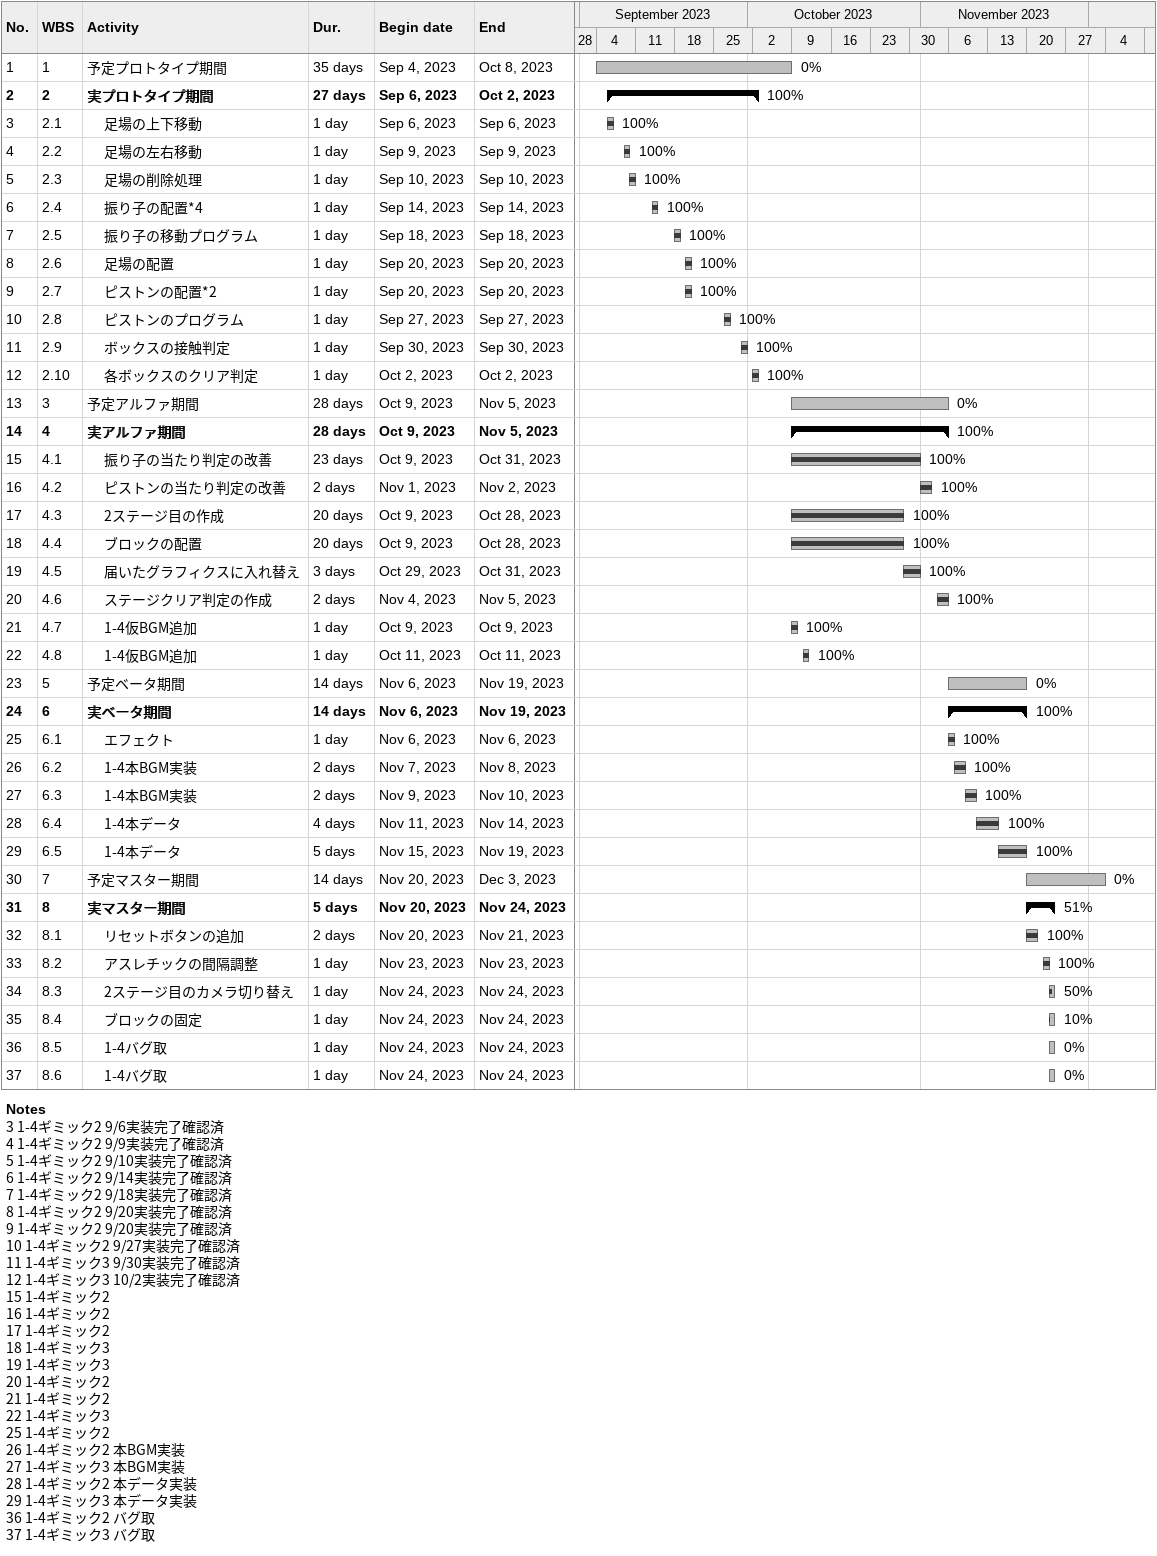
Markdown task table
| ID | WBS | Task | Duration | Start | Finish | % complete |
|---|---|---|---|---|---|---|
| 1 | 1 | 予定プロトタイプ期間 | 35d | 2023-09-04 | 2023-10-08 | 0 |
| 2 | 2 | **実プロトタイプ期間** | 27d | 2023-09-06 | 2023-10-02 | 100 |
| 3 | 2.1 | 足場の上下移動 | 1d | 2023-09-06 | 2023-09-06 | 100 |
| 4 | 2.2 | 足場の左右移動 | 1d | 2023-09-09 | 2023-09-09 | 100 |
| 5 | 2.3 | 足場の削除処理 | 1d | 2023-09-10 | 2023-09-10 | 100 |
| 6 | 2.4 | 振り子の配置*4 | 1d | 2023-09-14 | 2023-09-14 | 100 |
| 7 | 2.5 | 振り子の移動プログラム | 1d | 2023-09-18 | 2023-09-18 | 100 |
| 8 | 2.6 | 足場の配置 | 1d | 2023-09-20 | 2023-09-20 | 100 |
| 9 | 2.7 | ピストンの配置*2 | 1d | 2023-09-20 | 2023-09-20 | 100 |
| 10 | 2.8 | ピストンのプログラム | 1d | 2023-09-27 | 2023-09-27 | 100 |
| 11 | 2.9 | ボックスの接触判定 | 1d | 2023-09-30 | 2023-09-30 | 100 |
| 12 | 2.10 | 各ボックスのクリア判定 | 1d | 2023-10-02 | 2023-10-02 | 100 |
| 13 | 3 | 予定アルファ期間 | 28d | 2023-10-09 | 2023-11-05 | 0 |
| 14 | 4 | **実アルファ期間** | 28d | 2023-10-09 | 2023-11-05 | 100 |
| 15 | 4.1 | 振り子の当たり判定の改善 | 23d | 2023-10-09 | 2023-10-31 | 100 |
| 16 | 4.2 | ピストンの当たり判定の改善 | 2d | 2023-11-01 | 2023-11-02 | 100 |
| 17 | 4.3 | 2ステージ目の作成 | 20d | 2023-10-09 | 2023-10-28 | 100 |
| 18 | 4.4 | ブロックの配置 | 20d | 2023-10-09 | 2023-10-28 | 100 |
| 19 | 4.5 | 届いたグラフィクスに入れ替え | 3d | 2023-10-29 | 2023-10-31 | 100 |
| 20 | 4.6 | ステージクリア判定の作成 | 2d | 2023-11-04 | 2023-11-05 | 100 |
| 21 | 4.7 | 1-4仮BGM追加 | 1d | 2023-10-09 | 2023-10-09 | 100 |
| 22 | 4.8 | 1-4仮BGM追加 | 1d | 2023-10-11 | 2023-10-11 | 100 |
| 23 | 5 | 予定ベータ期間 | 14d | 2023-11-06 | 2023-11-19 | 0 |
| 24 | 6 | **実ベータ期間** | 14d | 2023-11-06 | 2023-11-19 | 100 |
| 25 | 6.1 | エフェクト | 1d | 2023-11-06 | 2023-11-06 | 100 |
| 26 | 6.2 | 1-4本BGM実装 | 2d | 2023-11-07 | 2023-11-08 | 100 |
| 27 | 6.3 | 1-4本BGM実装 | 2d | 2023-11-09 | 2023-11-10 | 100 |
| 28 | 6.4 | 1-4本データ | 4d | 2023-11-11 | 2023-11-14 | 100 |
| 29 | 6.5 | 1-4本データ | 5d | 2023-11-15 | 2023-11-19 | 100 |
| 30 | 7 | 予定マスター期間 | 14d | 2023-11-20 | 2023-12-03 | 0 |
| 31 | 8 | **実マスター期間** | 5d | 2023-11-20 | 2023-11-24 | 51 |
| 32 | 8.1 | リセットボタンの追加 | 2d | 2023-11-20 | 2023-11-21 | 100 |
| 33 | 8.2 | アスレチックの間隔調整 | 1d | 2023-11-23 | 2023-11-23 | 100 |
| 34 | 8.3 | 2ステージ目のカメラ切り替え | 1d | 2023-11-24 | 2023-11-24 | 50 |
| 35 | 8.4 | ブロックの固定 | 1d | 2023-11-24 | 2023-11-24 | 10 |
| 36 | 8.5 | 1-4バグ取 | 1d | 2023-11-24 | 2023-11-24 | 0 |
| 37 | 8.6 | 1-4バグ取 | 1d | 2023-11-24 | 2023-11-24 | 0 |

Notes
- 3: 1-4ギミック2 9/6実装完了確認済
- 4: 1-4ギミック2 9/9実装完了確認済
- 5: 1-4ギミック2 9/10実装完了確認済
- 6: 1-4ギミック2 9/14実装完了確認済
- 7: 1-4ギミック2 9/18実装完了確認済
- 8: 1-4ギミック2 9/20実装完了確認済
- 9: 1-4ギミック2 9/20実装完了確認済
- 10: 1-4ギミック2 9/27実装完了確認済
- 11: 1-4ギミック3 9/30実装完了確認済
- 12: 1-4ギミック3 10/2実装完了確認済
- 15: 1-4ギミック2
- 16: 1-4ギミック2
- 17: 1-4ギミック2
- 18: 1-4ギミック3
- 19: 1-4ギミック3
- 20: 1-4ギミック2
- 21: 1-4ギミック2
- 22: 1-4ギミック3
- 25: 1-4ギミック2
- 26: 1-4ギミック2 本BGM実装
- 27: 1-4ギミック3 本BGM実装
- 28: 1-4ギミック2 本データ実装
- 29: 1-4ギミック3 本データ実装
- 36: 1-4ギミック2 バグ取
- 37: 1-4ギミック3 バグ取
